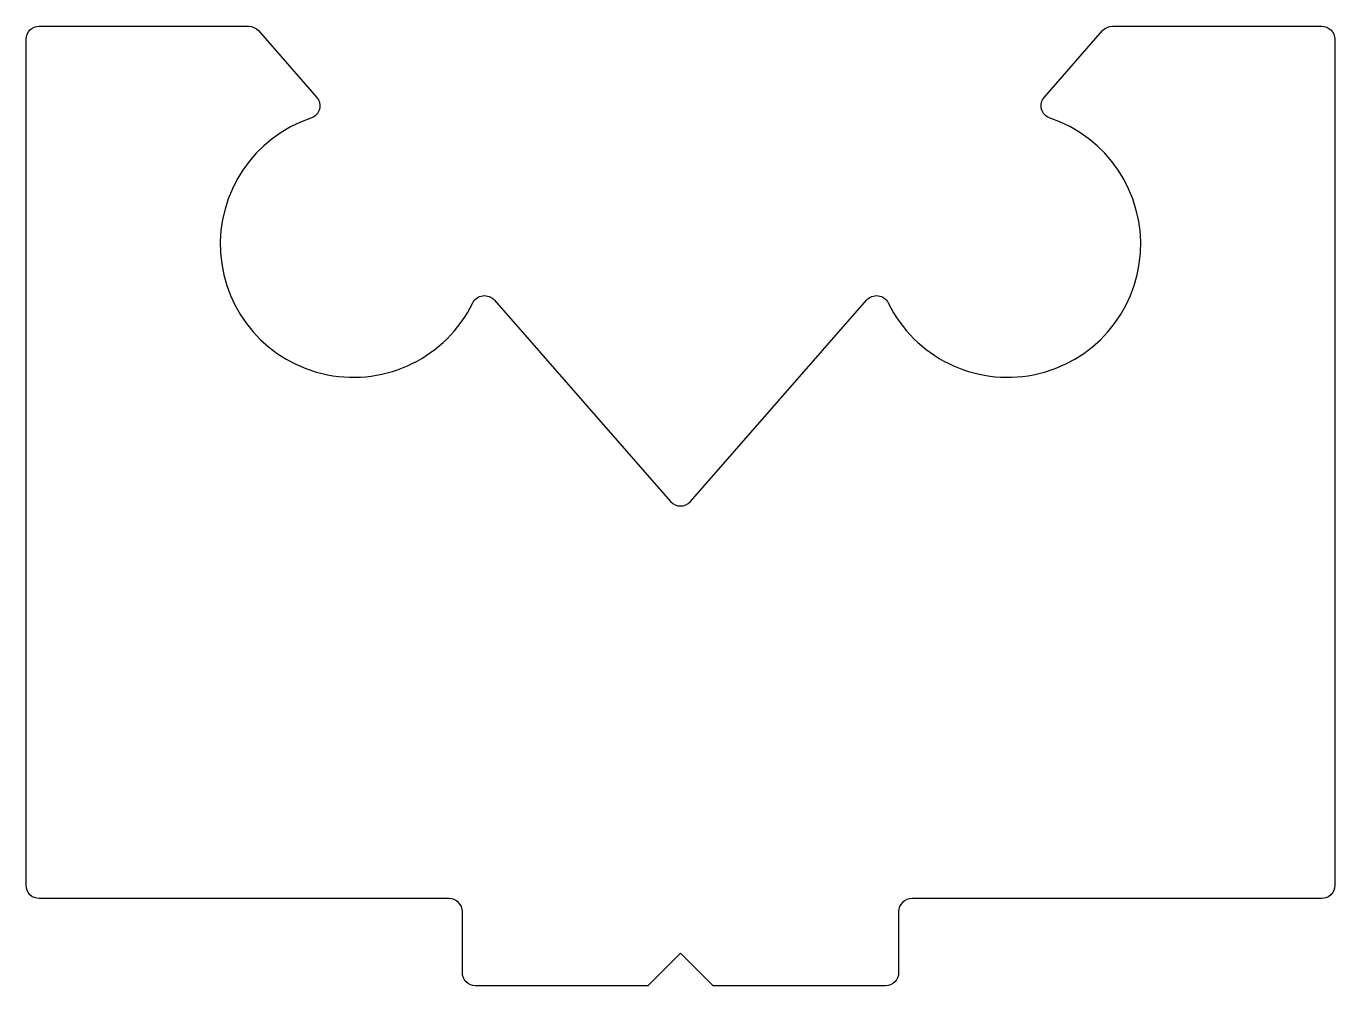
# Model space of a CAD drawing. Extents: x 147.8 to 177.8, y 210.1 to 232.1.
import ezdxf

# ---------------------------------------------------------------- set-up
doc = ezdxf.new("R2010")
doc.units = 0
doc.header["$LTSCALE"] = 15
doc.layers.get('0').update_dxf_attribs({"linetype": 'CONTINUOUS'})

msp = doc.modelspace()

# ---------------------------------------------------------------- linework, layer by layer
at = {"color": 0, "linetype": 'BYBLOCK'}
msp.add_lwpolyline([(158.514, 225.857), (162.556, 221.24, 0.45362), (163.007, 221.24), (167.049, 225.857, -0.535196), (167.544, 225.792, 1.500063), (171.253, 230.029, -0.535196), (171.123, 230.511), (172.458, 232.035, -0.216208), (172.683, 232.138), (177.481, 232.138, -0.414214), (177.781, 231.838), (177.781, 212.438, -0.414214), (177.481, 212.138), (168.081, 212.138, 0.414214), (167.781, 211.838), (167.781, 210.438, -0.414214), (167.481, 210.138), (163.531, 210.138), (162.781, 210.888), (162.031, 210.138), (158.081, 210.138, -0.414214), (157.781, 210.438), (157.781, 211.838, 0.414214), (157.481, 212.138), (148.081, 212.138, -0.414214), (147.781, 212.438), (147.781, 231.838, -0.414214), (148.081, 232.138), (152.88, 232.138, -0.216208), (153.105, 232.035), (154.44, 230.511, -0.535196), (154.31, 230.029, 1.500063), (158.019, 225.792, -0.535196)], format="xyb", close=True, dxfattribs=at)

doc.saveas('drawing.dxf')
